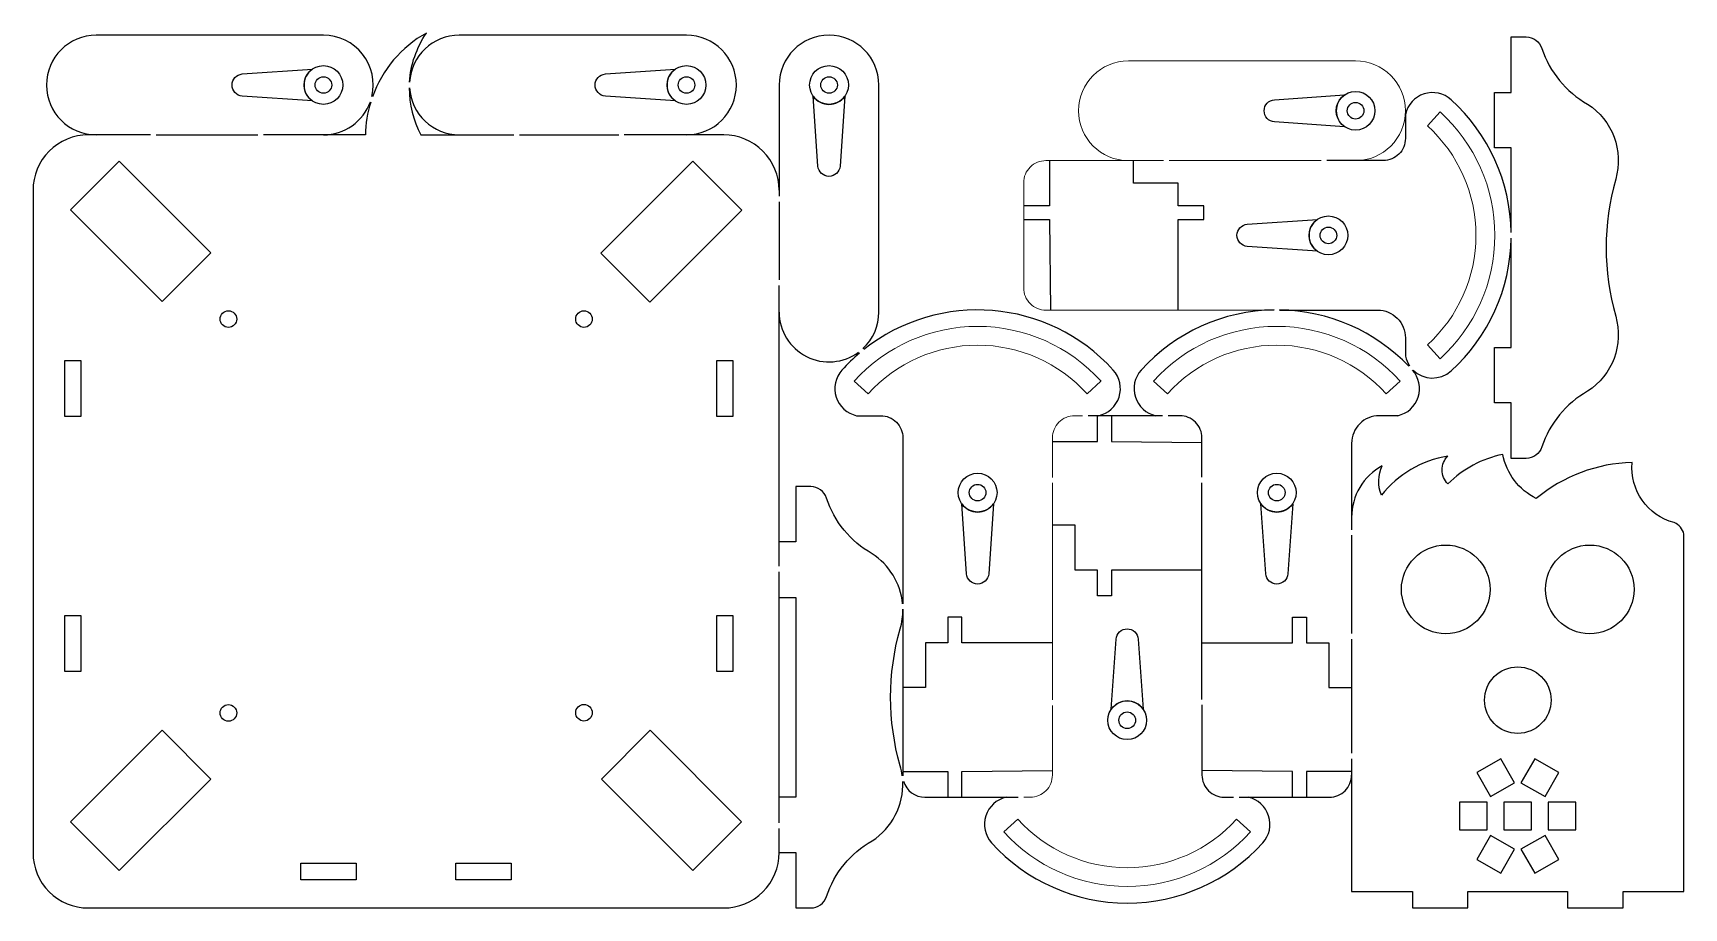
# Model space of a CAD drawing. Header units: millimetres. Extents: x 1 to 299, y 1 to 159.
import ezdxf

# ---------------------------------------------------------------- set-up
doc = ezdxf.new("R2010")
doc.units = ezdxf.units.MM
doc.layers.add('Corte exterior', color=1, linetype='Continuous', true_color=0xff0000)
doc.layers.add('grabado linea medio', color=3, linetype='Continuous', true_color=0x00ff00)

msp = doc.modelspace()

# ---------------------------------------------------------------- linework, layer by layer
at = {"layer": 'Corte exterior'}
for p, q in [((23.2, 140.61), (41.6, 140.61)), ((88.79, 140.61), (106.73, 140.61)), ((135.68, 128.52), (135.68, 114.41)), ((135.68, 62.7), (135.68, 113.41)), ((204.9, 89.9), (191.46, 89.9)), ((212, 38.67), (212, 77.77)), ((239, 68.3), (239, 50.54)), ((135.68, 16.35), (135.68, 61.7)), ((239, 49.54), (239, 28.96))]:
    msp.add_line(p, q, dxfattribs=at)
at = {"layer": 'Corte exterior', "linetype": 'Continuous', "lineweight": 15}
for p, q in [((233.51, 135.96), (206.06, 135.96)), ((151.75, 93.86), (149.23, 96.14)), ((193.77, 96.14), (191.25, 93.86)), ((205.75, 93.86), (203.23, 96.14)), ((247.77, 96.14), (245.25, 93.86)), ((185, 38.59), (185, 77.76)), ((178.75, 17.04), (176.23, 14.76)), ((220.77, 14.76), (218.25, 17.04))]:
    msp.add_line(p, q, dxfattribs=at)
at = {"layer": 'Corte exterior'}
for points in [[(62.17, 147.53, 0.484125), (53.42, 158.61), (12.42, 158.61, 1), (12.42, 140.61)], [(68.96, 150.11, -0.134095), (72.01, 159, 0.181227), (62.26, 147.49)], [(118.95, 140.61, 1), (118.95, 158.61), (77.95, 158.61, 0.398034), (68.96, 150.11)], [(150.79, 102, 0.209064), (153.68, 108.61), (153.68, 149.61, 1), (135.68, 149.61), (135.68, 129.52)], [(267.82, 122.95), (267.82, 138.28), (264.82, 138.28), (264.82, 148.28), (267.82, 148.28), (267.82, 158.28), (270.51, 158.28, -0.32447), (273.36, 156.21, 0.187213), (281.59, 146.17, -0.331134), (286.67, 132.58, 0.139254), (286.67, 107.89, -0.331134), (281.59, 94.3, 0.187213), (273.36, 84.26, -0.32447), (270.51, 82.19), (267.82, 82.19), (267.82, 92.19), (264.82, 92.19), (264.82, 102.19), (267.82, 102.19), (267.82, 121.95)], [(68.92, 149.11, 0.124504), (71, 140.61), (87.79, 140.61)], [(61.95, 146.54, 0.070242), (61, 140.61), (42.6, 140.61)], [(267.82, 122.96, 0.208034), (256.96, 146.94, 0.575613), (248.72, 144.31), (248.72, 139.96, -0.414214), (244.72, 135.96), (234.51, 135.96)], [(22.2, 140.61), (11, 140.61, 0.414214), (1, 130.61), (1, 11, 0.414214), (11, 1), (125.68, 1, 0.414214), (135.68, 11), (135.68, 15.35)], [(135.68, 130.61, 0.414214), (125.68, 140.61), (107.73, 140.61)], [(250.09, 98.14, 0.397471), (256.96, 97.99, 0.208034), (267.82, 121.96)], [(193.34, 89.9, 0.575613), (195.98, 98.13, 0.395749), (150.96, 101.83)], [(225, 109, 0.208034), (201.02, 98.13, 0.575613), (203.66, 89.9)], [(226, 108.96), (243.72, 108.96, -0.414214), (248.72, 103.96), (248.72, 100.62, 0.094248), (249.46, 98.9)], [(150.19, 101.2, 0.033394), (147.02, 98.13, 0.575613), (149.66, 89.9), (154.01, 89.9, -0.414214), (158.01, 85.9), (158, 55.95)], [(212, 78.77), (212, 85.9, 0.414214), (208, 89.9), (205.9, 89.9)], [(247.5, 89.9), (244, 89.9, 0.414214), (239, 84.9), (239, 69.3)], [(239, 27.96), (239, 4), (250, 4), (250, 1), (260, 1), (260, 4), (278, 4), (278, 1), (288, 1), (288, 4), (299, 4), (299, 68.53, 0.239088), (297.24, 70.59, -0.36422), (289.62, 81.44, 0.170056), (272.34, 74.94, -0.236068), (266.31, 82.91, 0.145113), (256.38, 77.6, -0.414214), (256.36, 82.6, 0.185678), (244.39, 75.54, -0.213504), (244.54, 80.86, 0.274161), (239, 71.53)], [(157.95, 55.95, 0.228952), (152.44, 64.98, -0.187213), (144.22, 75.02, 0.32447), (141.37, 77.09), (138.68, 77.09), (138.68, 67.09), (135.68, 67.09)], [(157.91, 24.86, 0.038778), (157.52, 26.7, -0.139254), (157.52, 51.39, 0.074268), (158, 54.95)], [(158, 54.95), (158, 25, 0.007028), (158, 24.89)], [(212, 37.67), (212, 25, 0.414214), (216, 21), (217.71, 21)], [(135.68, 11), (138.68, 11), (138.68, 1), (141.37, 1, 0.32447), (144.22, 3.07, -0.187213), (152.44, 13.11, 0.2665), (157.99, 23.86)], [(158.15, 23.9, 0.334912), (162, 21), (178.83, 21)], [(218.71, 21), (235, 21, 0.414214), (239, 25)], [(176.66, 21, 0.575613), (174.02, 12.76, 0.443928), (222.98, 12.76, 0.575613), (220.34, 21)]]:
    msp.add_lwpolyline(points, format="xyb", dxfattribs=at)
at = {"layer": 'Corte exterior', "linetype": 'Continuous', "lineweight": 15}
for points in [[(239.72, 135.96, 1), (239.72, 153.96), (198.72, 153.96, 1), (198.72, 135.96)], [(205.06, 135.96), (183.82, 135.96, 0.414214), (179.82, 131.96), (179.82, 112.96, 0.414214), (183.82, 108.96), (225, 108.96)], [(185, 78.76), (185, 85.9, -0.414214), (189, 89.9), (190.46, 89.9)], [(179.83, 21), (181, 21, 0.414214), (185, 25), (185, 37.59)]]:
    msp.add_lwpolyline(points, format="xyb", dxfattribs=at)
msp.add_lwpolyline([(254.97, 100.19, 0.443928), (254.97, 144.74), (252.68, 142.22, -0.443928), (252.68, 102.71)], format="xyb", close=True, dxfattribs=at)
at = {"layer": 'Corte exterior'}
for points in [[(24.29, 110.52), (7.76, 127.04), (16.56, 135.84), (33.09, 119.32)], [(128.95, 127), (120.11, 135.84), (103.49, 119.23), (112.33, 110.39)], [(6.69, 99.83), (6.69, 89.83), (9.69, 89.83), (9.69, 99.83)], [(124.36, 99.83), (124.36, 89.83), (127.36, 89.83), (127.36, 99.83)], [(9.69, 43.74), (9.69, 53.74), (6.69, 53.74), (6.69, 43.74)], [(127.36, 43.74), (127.36, 53.74), (124.36, 53.74), (124.36, 43.74)], [(16.56, 7.76), (33.09, 24.29), (24.29, 33.09), (7.76, 16.56)], [(128.91, 16.56), (112.39, 33.09), (103.59, 24.29), (120.11, 7.76)], [(261.58, 25.45), (264.08, 21.12), (268.42, 23.62), (265.92, 27.95)], [(273.92, 21.12), (276.42, 25.45), (272.08, 27.95), (269.58, 23.62)], [(263.5, 20.11), (258.5, 20.11), (258.5, 15.11), (263.5, 15.11)], [(271.5, 20.11), (266.5, 20.11), (266.5, 15.11), (271.5, 15.11)], [(279.5, 20.11), (274.5, 20.11), (274.5, 15.11), (279.5, 15.11)], [(264.08, 14.1), (261.58, 9.77), (265.92, 7.27), (268.42, 11.6)], [(276.42, 9.77), (273.92, 14.1), (269.58, 11.6), (272.08, 7.27)], [(49.33, 6.07), (49.33, 9.07), (59.33, 9.07), (59.33, 6.07)], [(77.33, 6.07), (77.33, 9.07), (87.33, 9.08), (87.33, 6.07)]]:
    msp.add_lwpolyline(points, close=True, dxfattribs=at)
msp.add_lwpolyline([(135.68, 57.09), (138.68, 57.09), (138.68, 21), (135.68, 21)], dxfattribs=at)
for centre, radius in [((144.68, 149.61), 3.5), ((53.42, 149.61), 1.5), ((118.95, 149.61), 1.5), ((144.68, 149.61), 1.5), ((239.72, 144.96), 3.5), ((239.72, 144.96), 1.5), ((234.82, 122.46), 3.5), ((234.82, 122.46), 1.5), ((36.26, 107.35), 1.5), ((100.45, 107.35), 1.5), ((171.5, 76), 1.5), ((225.5, 76), 1.5), ((256, 58.53), 8), ((282, 58.53), 8), ((269, 38.53), 6), ((36.26, 36.22), 1.5), ((100.45, 36.26), 1.5), ((198.5, 34.9), 3.5), ((198.5, 34.9), 1.5)]:
    msp.add_circle(centre, radius, dxfattribs=at)
for centre, radius, start, end in [((77.95, 149.61), 9, 183.1831, 270), ((53.42, 149.61), 9, 270, 340.3026), ((144.68, 108.61), 9, 180, 306.4001), ((225.5, 76), 33, 43.7309, 89.1319), ((246.27, 94.78), 5, 282.4233, 42.1244)]:
    msp.add_arc(centre, radius, start, end, dxfattribs=at)
at = {"layer": 'Corte exterior', "linetype": 'Continuous', "lineweight": 15}
for centre, radius, start, end in [((171.5, 76), 30.03, 42.1244, 137.8756), ((225.5, 76), 30.03, 42.1244, 137.8756), ((171.5, 76), 26.63, 42.1244, 137.8756), ((225.5, 76), 26.63, 42.1244, 137.8756), ((198.5, 34.9), 26.63, 222.1244, 317.8756), ((198.5, 34.9), 30.03, 222.1244, 317.8756)]:
    msp.add_arc(centre, radius, start, end, dxfattribs=at)
at = {"layer": 'grabado linea medio'}
for points in [[(51.42, 146.73), (38.78, 147.61, -0.932827), (38.78, 151.6), (51.42, 152.48, 0.523099)], [(116.95, 146.73), (104.31, 147.61, -0.932827), (104.31, 151.6), (116.95, 152.48, 0.523099)], [(147.55, 147.61), (146.67, 134.97, -0.932827), (142.68, 134.97), (141.8, 147.61, 0.523099)], [(237.73, 142.08), (225.08, 142.96, -0.932827), (225.08, 146.95), (237.73, 147.83, 0.523099)], [(232.83, 119.59), (220.18, 120.47, -0.932827), (220.18, 124.46), (232.83, 125.34, 0.523099)], [(174.38, 74), (173.5, 61.36, -0.932827), (169.5, 61.36), (168.63, 74, 0.523099)], [(228.38, 74), (227.5, 61.36, -0.932827), (223.5, 61.36), (222.63, 74, 0.523099)], [(195.63, 36.89), (196.5, 49.54, -0.932827), (200.5, 49.54), (201.38, 36.89, 0.523099)]]:
    msp.add_lwpolyline(points, format="xyb", close=True, dxfattribs=at)
for points in [[(184.46, 135.96), (184.46, 127.82), (179.82, 127.82)], [(207.69, 108.96), (207.69, 125.3), (212.33, 125.3), (212.33, 127.82), (207.69, 127.82), (207.69, 131.88), (199.61, 131.88), (199.61, 135.96)], [(179.82, 125.3), (184.46, 125.3), (184.66, 108.96)], [(185, 85.26), (193.14, 85.26), (193.14, 89.9)], [(195.66, 89.9), (195.66, 85.26), (212, 85.06)], [(212, 62.03), (195.66, 62.03), (195.66, 57.39), (193.14, 57.39), (193.14, 62.03), (189.08, 62.03), (189.08, 70.11), (185, 70.11)], [(185, 48.87), (168.66, 48.87), (168.66, 53.51), (166.14, 53.51), (166.14, 48.87), (162.08, 48.87), (162.08, 40.79), (158, 40.79)], [(212, 48.87), (228.34, 48.87), (228.34, 53.51), (230.86, 53.51), (230.86, 48.87), (234.92, 48.87), (234.92, 40.79), (239, 40.79)], [(158, 25.64), (166.14, 25.64), (166.14, 21)], [(168.66, 21), (168.66, 25.64), (185, 25.84)], [(228.34, 21), (228.34, 25.64), (212, 25.84)], [(239, 25.64), (230.86, 25.64), (230.86, 21)]]:
    msp.add_lwpolyline(points, dxfattribs=at)
for centre in [(53.42, 149.61), (118.95, 149.61), (144.68, 149.61), (239.72, 144.96), (234.82, 122.46), (171.5, 76), (225.5, 76), (198.5, 34.9)]:
    msp.add_circle(centre, 3.5, dxfattribs=at)

doc.saveas('drawing.dxf')
